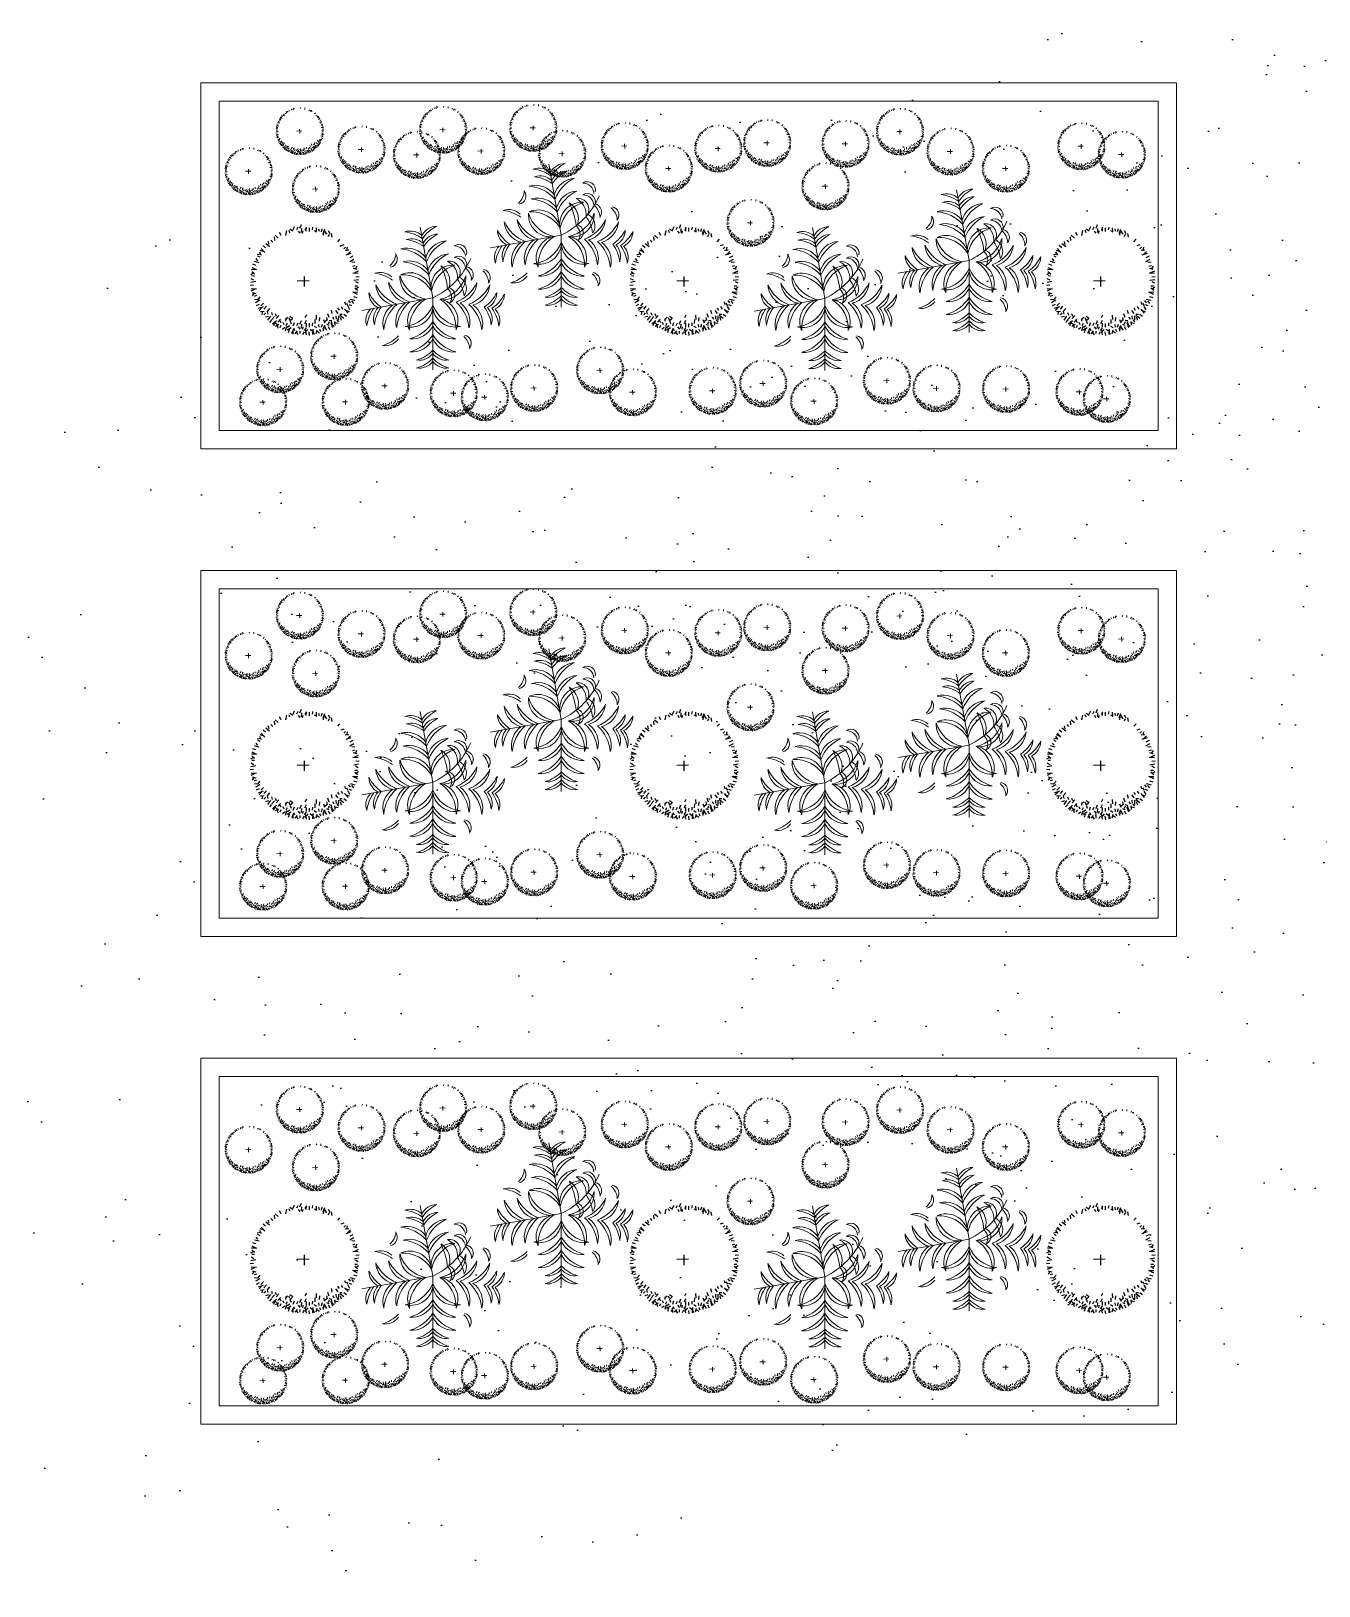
# Model space of a CAD drawing. Header units: millimetres. Extents: x 216896 to 446004, y 63591 to 243769.
# Drawn here: x 377461 to 388022, y 121816 to 134568 of the extents above; entities that cross this region are included whole.
import ezdxf

# ---------------------------------------------------------------- set-up
doc = ezdxf.new("R2010")
doc.units = ezdxf.units.MM
doc.layers.add('green', color=7, linetype='Continuous', true_color=0x45e718)
doc.layers.add('trees', color=7, linetype='Continuous', true_color=0x547000)
doc.layers.add('line pedestr', color=7, linetype='Continuous', lineweight=5, true_color=0x1c1c1c)
doc.layers.add('trees 2', color=7, linetype='Continuous', lineweight=5, true_color=0x91c200)
doc.layers.add('trees 1', color=84, linetype='Continuous', lineweight=5)

# ---------------------------------------------------------------- blocks, each defined once
blk = doc.blocks.new('arbor2')
at = {"color": 0}
for p, q in [((-0.201, 0.363), (-0.202, 0.388)), ((-0.168, 0.375), (-0.178, 0.394)), ((-0.146, 0.414), (-0.151, 0.384)), ((-0.134, 0.423), (-0.115, 0.394)), ((-0.086, 0.409), (-0.092, 0.437)), ((-0.034, 0.436), (-0.053, 0.401)), ((-0.011, 0.412), (-0.013, 0.433)), ((-0.003, 0.444), (0.017, 0.422)), ((0.035, 0.449), (0.017, 0.426)), ((0.062, 0.439), (0.046, 0.421)), ((0.057, 0.408), (0.066, 0.388)), ((0.093, 0.45), (0.074, 0.424)), ((0.088, 0.422), (0.079, 0.391)), ((0.094, 0.399), (0.085, 0.38)), ((0.116, 0.401), (0.133, 0.419)), ((0.128, 0.421), (0.119, 0.39)), ((0.151, 0.41), (0.143, 0.382)), ((0.18, 0.409), (0.171, 0.388)), ((0.206, 0.396), (0.199, 0.362)), ((0.224, 0.383), (0.222, 0.362)), ((-0.319, 0.239), (-0.354, 0.259)), ((-0.325, 0.257), (-0.335, 0.279)), ((-0.316, 0.309), (-0.287, 0.308)), ((-0.299, 0.281), (-0.315, 0.294)), ((-0.293, 0.325), (-0.286, 0.295)), ((-0.286, 0.339), (-0.258, 0.319)), ((-0.253, 0.308), (-0.272, 0.347)), ((-0.236, 0.344), (-0.252, 0.367)), ((-0.202, 0.344), (-0.227, 0.376)), ((0.186, 0.379), (0.202, 0.363)), ((0.251, 0.376), (0.238, 0.353)), ((0.269, 0.364), (0.247, 0.334)), ((0.256, 0.344), (0.247, 0.321)), ((0.264, 0.361), (0.276, 0.322)), ((0.285, 0.301), (0.298, 0.317)), ((0.296, 0.348), (0.302, 0.321)), ((0.314, 0.318), (0.312, 0.289)), ((-0.398, 0.112), (-0.417, 0.129)), ((-0.41, 0.164), (-0.383, 0.173)), ((-0.384, 0.144), (-0.404, 0.15)), ((-0.395, 0.187), (-0.378, 0.162)), ((-0.394, 0.202), (-0.36, 0.195)), ((-0.352, 0.187), (-0.385, 0.215)), ((-0.35, 0.226), (-0.373, 0.241)), ((0.348, 0.238), (0.371, 0.254)), ((0.367, 0.203), (0.392, 0.204)), ((0.38, 0.17), (0.398, 0.18)), ((0.418, 0.148), (0.388, 0.153)), ((0.428, 0.136), (0.398, 0.118)), ((0.412, 0.175), (0.399, 0.148)), ((-0.442, -0.007), (-0.42, 0.012)), ((-0.441, 0.035), (-0.407, 0.041)), ((-0.397, 0.036), (-0.438, 0.051)), ((-0.41, 0.074), (-0.437, 0.079)), ((-0.437, 0.02), (-0.411, 0.004)), ((-0.386, 0.098), (-0.426, 0.102)), ((0.039, -0.009), (-0.056, 0.013)), ((0.01, 0.036), (-0.012, -0.045)), ((0.387, 0.117), (0.431, 0.12)), ((0.401, 0.057), (0.44, 0.068)), ((0.413, 0.088), (0.441, 0.094)), ((0.416, 0.013), (0.437, 0.015)), ((0.417, 0.049), (0.441, 0.04)), ((0.448, 0.005), (0.427, -0.015)), ((-0.411, -0.051), (-0.434, -0.042)), ((-0.407, -0.09), (-0.434, -0.096)), ((-0.394, -0.059), (-0.433, -0.07)), ((-0.41, -0.015), (-0.431, -0.017)), ((-0.38, -0.119), (-0.424, -0.122)), ((-0.421, -0.138), (-0.392, -0.12)), ((-0.385, -0.032), (-0.412, -0.05)), ((-0.37, -0.089), (-0.397, -0.106)), ((-0.353, -0.121), (-0.38, -0.139)), ((0.393, -0.1), (0.433, -0.104)), ((0.403, -0.039), (0.444, -0.053)), ((0.405, -0.114), (0.423, -0.131)), ((0.448, -0.037), (0.414, -0.043)), ((0.416, -0.076), (0.444, -0.081)), ((0.443, -0.022), (0.417, -0.006)), ((-0.412, -0.15), (-0.381, -0.155)), ((-0.406, -0.177), (-0.393, -0.151)), ((-0.373, -0.172), (-0.391, -0.182)), ((-0.36, -0.205), (-0.385, -0.206)), ((-0.342, -0.207), (-0.374, -0.232)), ((-0.342, -0.24), (-0.365, -0.256)), ((-0.333, -0.145), (-0.36, -0.163)), ((-0.36, -0.163), (-0.359, -0.185)), ((-0.312, -0.219), (-0.339, -0.237)), ((-0.328, -0.181), (-0.326, -0.203)), ((-0.275, -0.22), (-0.302, -0.237)), ((-0.299, -0.198), (-0.297, -0.22)), ((-0.269, -0.252), (-0.296, -0.27)), ((-0.209, -0.253), (-0.236, -0.27)), ((-0.188, -0.248), (-0.169, -0.27)), ((0.275, -0.252), (0.276, -0.274)), ((0.309, -0.248), (0.316, -0.271)), ((0.325, -0.241), (0.36, -0.261)), ((0.356, -0.228), (0.38, -0.243)), ((0.358, -0.189), (0.391, -0.218)), ((0.4, -0.204), (0.367, -0.197)), ((0.402, -0.189), (0.384, -0.164)), ((0.417, -0.166), (0.389, -0.176)), ((0.39, -0.146), (0.41, -0.152)), ((-0.306, -0.257), (-0.345, -0.276)), ((-0.336, -0.29), (-0.317, -0.262)), ((-0.323, -0.297), (-0.293, -0.29)), ((-0.319, -0.269), (-0.301, -0.298)), ((-0.307, -0.32), (-0.306, -0.291)), ((-0.279, -0.303), (-0.292, -0.319)), ((-0.271, -0.283), (-0.278, -0.256)), ((-0.254, -0.329), (-0.277, -0.339)), ((-0.258, -0.28), (-0.256, -0.302)), ((-0.237, -0.323), (-0.257, -0.358)), ((-0.226, -0.301), (-0.241, -0.316)), ((-0.204, -0.344), (-0.24, -0.353)), ((-0.224, -0.354), (-0.239, -0.378)), ((-0.21, -0.324), (-0.234, -0.333)), ((-0.232, -0.28), (-0.223, -0.256)), ((-0.184, -0.356), (-0.213, -0.389)), ((-0.174, -0.275), (-0.2, -0.289)), ((-0.2, -0.398), (-0.192, -0.364)), ((-0.197, -0.28), (-0.199, -0.26)), ((-0.197, -0.29), (-0.195, -0.312)), ((-0.187, -0.352), (-0.182, -0.372)), ((-0.169, -0.31), (-0.186, -0.334)), ((-0.185, -0.4), (-0.16, -0.382)), ((-0.142, -0.321), (-0.158, -0.338)), ((-0.146, -0.351), (-0.137, -0.372)), ((-0.11, -0.309), (-0.13, -0.335)), ((-0.115, -0.337), (-0.125, -0.368)), ((-0.109, -0.36), (-0.118, -0.379)), ((-0.086, -0.376), (-0.106, -0.393)), ((-0.07, -0.318), (-0.089, -0.34)), ((-0.075, -0.339), (-0.084, -0.369)), ((-0.07, -0.292), (-0.053, -0.274)), ((-0.052, -0.349), (-0.061, -0.377)), ((-0.024, -0.35), (-0.032, -0.372)), ((-0.017, -0.38), (-0.002, -0.396)), ((0.002, -0.328), (-0.007, -0.359)), ((0.021, -0.297), (0.013, -0.33)), ((0.021, -0.376), (0.018, -0.397)), ((0.043, -0.322), (0.032, -0.35)), ((0.07, -0.346), (0.072, -0.375)), ((0.075, -0.366), (0.098, -0.355)), ((0.097, -0.337), (0.097, -0.36)), ((0.1, -0.391), (0.113, -0.375)), ((0.114, -0.308), (0.116, -0.34)), ((0.114, -0.363), (0.134, -0.373)), ((0.128, -0.375), (0.126, -0.404)), ((0.148, -0.346), (0.153, -0.367)), ((0.151, -0.288), (0.15, -0.318)), ((0.176, -0.344), (0.171, -0.37)), ((0.174, -0.377), (0.184, -0.396)), ((0.184, -0.301), (0.196, -0.328)), ((0.196, -0.349), (0.186, -0.384)), ((0.207, -0.283), (0.214, -0.306)), ((0.208, -0.365), (0.208, -0.39)), ((0.209, -0.346), (0.234, -0.378)), ((0.211, -0.338), (0.231, -0.343)), ((0.237, -0.282), (0.244, -0.304)), ((0.242, -0.346), (0.259, -0.369)), ((0.259, -0.31), (0.279, -0.349)), ((0.292, -0.341), (0.264, -0.321)), ((0.286, -0.267), (0.293, -0.289)), ((0.3, -0.327), (0.293, -0.297)), ((0.305, -0.283), (0.322, -0.296)), ((0.331, -0.259), (0.341, -0.282)), ((-0.162, -0.415), (-0.171, -0.387)), ((-0.142, -0.388), (-0.148, -0.408)), ((-0.109, -0.403), (-0.127, -0.421)), ((-0.074, -0.393), (-0.105, -0.414)), ((-0.096, -0.391), (-0.1, -0.431)), ((-0.072, -0.414), (-0.076, -0.442)), ((-0.056, -0.395), (-0.043, -0.412)), ((-0.034, -0.401), (-0.048, -0.442)), ((-0.033, -0.446), (-0.038, -0.412)), ((-0.018, -0.441), (-0.002, -0.415)), ((0.009, -0.446), (-0.01, -0.424)), ((0.017, -0.414), (0.02, -0.435)), ((0.048, -0.383), (0.034, -0.406)), ((0.065, -0.395), (0.043, -0.425)), ((0.053, -0.415), (0.044, -0.439)), ((0.061, -0.399), (0.072, -0.437)), ((0.083, -0.39), (0.1, -0.402)), ((0.092, -0.411), (0.098, -0.439)), ((0.122, -0.385), (0.124, -0.428)), ((0.14, -0.425), (0.122, -0.396)), ((0.152, -0.416), (0.157, -0.386)), ((0.179, -0.41), (0.153, -0.397))]:
    blk.add_line(p, q, dxfattribs=at)
blk = doc.blocks.new('arber')
at = {"layer": 'trees 2'}
for p, q in [((-0.135, 0.135), (-0.122, 0.135)), ((-0.128, 0.123), (-0.135, 0.129)), ((-0.125, 0.142), (-0.122, 0.129)), ((-0.122, 0.148), (-0.11, 0.139)), ((-0.107, 0.135), (-0.116, 0.152)), ((-0.1, 0.15), (-0.107, 0.161)), ((-0.085, 0.151), (-0.096, 0.164)), ((-0.085, 0.159), (-0.085, 0.17)), ((-0.07, 0.164), (-0.074, 0.172)), ((-0.06, 0.181), (-0.062, 0.168)), ((-0.055, 0.185), (-0.047, 0.173)), ((-0.034, 0.179), (-0.037, 0.191)), ((-0.017, 0.181), (-0.013, 0.191)), ((-0.001, 0.18), (-0.002, 0.19)), ((0.003, 0.195), (0.011, 0.185)), ((0.055, 0.175), (0.062, 0.183)), ((0.095, 0.173), (0.091, 0.159)), ((0.119, 0.143), (0.129, 0.147)), ((0.129, 0.132), (0.135, 0.139)), ((0.142, 0.139), (0.141, 0.126)), ((-0.191, -0.004), (-0.181, 0.005)), ((-0.19, 0.014), (-0.175, 0.017)), ((-0.176, 0.032), (-0.189, 0.034)), ((-0.171, 0.015), (-0.189, 0.021)), ((-0.188, 0.008), (-0.177, 0.001)), ((-0.166, 0.042), (-0.184, 0.044)), ((-0.171, 0.048), (-0.179, 0.056)), ((-0.177, 0.071), (-0.165, 0.075)), ((-0.165, 0.062), (-0.174, 0.065)), ((-0.17, 0.081), (-0.162, 0.07)), ((-0.169, 0.088), (-0.155, 0.085)), ((-0.151, 0.081), (-0.165, 0.094)), ((-0.15, 0.099), (-0.161, 0.105)), ((-0.136, 0.104), (-0.152, 0.113)), ((-0.139, 0.112), (-0.144, 0.122)), ((0.021, -0.005), (-0.021, 0.005)), ((0.008, 0.015), (-0.001, -0.021)), ((0.157, 0.104), (0.167, 0.111)), ((0.165, 0.089), (0.176, 0.089)), ((0.171, 0.074), (0.179, 0.078)), ((0.188, 0.064), (0.174, 0.066)), ((0.174, 0.051), (0.193, 0.052)), ((0.192, 0.059), (0.179, 0.051)), ((0.185, 0.076), (0.18, 0.064)), ((0.18, 0.024), (0.197, 0.029)), ((0.186, 0.038), (0.198, 0.04)), ((0.187, 0.021), (0.198, 0.017)), ((0.187, 0.005), (0.196, 0.006)), ((0.201, 0.001), (0.192, -0.007)), ((-0.177, -0.023), (-0.187, -0.019)), ((-0.17, -0.027), (-0.187, -0.032)), ((-0.175, -0.041), (-0.187, -0.043)), ((-0.177, -0.008), (-0.186, -0.009)), ((-0.164, -0.053), (-0.183, -0.055)), ((-0.181, -0.062), (-0.169, -0.054)), ((-0.165, -0.015), (-0.177, -0.023)), ((-0.177, -0.067), (-0.164, -0.069)), ((-0.175, -0.079), (-0.169, -0.067)), ((-0.159, -0.04), (-0.171, -0.048)), ((-0.16, -0.077), (-0.168, -0.081)), ((-0.155, -0.091), (-0.166, -0.092)), ((-0.151, -0.054), (-0.163, -0.062)), ((-0.147, -0.092), (-0.161, -0.103)), ((-0.147, -0.107), (-0.157, -0.114)), ((-0.143, -0.065), (-0.155, -0.073)), ((-0.155, -0.073), (-0.154, -0.082)), ((-0.131, -0.114), (-0.148, -0.123)), ((-0.133, -0.097), (-0.145, -0.105)), ((-0.144, -0.129), (-0.135, -0.116)), ((-0.14, -0.08), (-0.14, -0.09)), ((-0.117, -0.098), (-0.129, -0.105)), ((-0.128, -0.088), (-0.127, -0.098)), ((-0.114, -0.112), (-0.126, -0.12)), ((-0.109, -0.124), (-0.109, -0.134)), ((-0.088, -0.112), (-0.1, -0.12)), ((-0.073, -0.122), (-0.084, -0.128)), ((0.095, -0.125), (0.098, -0.135)), ((0.108, -0.125), (0.111, -0.135)), ((0.125, -0.112), (0.125, -0.122)), ((0.13, -0.118), (0.133, -0.128)), ((0.138, -0.126), (0.145, -0.131)), ((0.14, -0.11), (0.143, -0.12)), ((0.147, -0.107), (0.162, -0.116)), ((0.15, -0.115), (0.154, -0.125)), ((0.161, -0.084), (0.176, -0.097)), ((0.161, -0.101), (0.171, -0.108)), ((0.18, -0.091), (0.165, -0.087)), ((0.181, -0.084), (0.173, -0.073)), ((0.187, -0.074), (0.175, -0.078)), ((0.176, -0.065), (0.184, -0.068)), ((0.177, -0.045), (0.194, -0.047)), ((0.181, -0.018), (0.199, -0.024)), ((0.182, -0.051), (0.19, -0.058)), ((0.201, -0.017), (0.186, -0.02)), ((0.187, -0.034), (0.199, -0.036)), ((0.199, -0.011), (0.188, -0.004)), ((-0.138, -0.132), (-0.125, -0.129)), ((-0.131, -0.142), (-0.131, -0.129)), ((-0.119, -0.134), (-0.125, -0.141)), ((-0.108, -0.146), (-0.118, -0.15)), ((-0.1, -0.143), (-0.109, -0.159)), ((-0.096, -0.133), (-0.102, -0.14)), ((-0.086, -0.152), (-0.102, -0.156)), ((-0.095, -0.157), (-0.101, -0.167)), ((-0.088, -0.144), (-0.099, -0.147)), ((-0.077, -0.158), (-0.09, -0.172)), ((-0.084, -0.176), (-0.081, -0.161)), ((-0.083, -0.129), (-0.082, -0.138)), ((-0.079, -0.156), (-0.076, -0.165)), ((-0.07, -0.137), (-0.078, -0.148)), ((-0.077, -0.177), (-0.066, -0.169)), ((-0.067, -0.183), (-0.072, -0.171)), ((-0.059, -0.142), (-0.065, -0.15)), ((-0.059, -0.172), (-0.061, -0.181)), ((-0.06, -0.156), (-0.056, -0.164)), ((-0.045, -0.137), (-0.053, -0.148)), ((-0.044, -0.178), (-0.052, -0.186)), ((-0.047, -0.149), (-0.051, -0.163)), ((-0.044, -0.159), (-0.048, -0.168)), ((-0.034, -0.166), (-0.043, -0.174)), ((-0.029, -0.174), (-0.042, -0.183)), ((-0.038, -0.173), (-0.04, -0.19)), ((-0.027, -0.141), (-0.035, -0.151)), ((-0.029, -0.15), (-0.033, -0.163)), ((-0.028, -0.183), (-0.03, -0.195)), ((-0.019, -0.155), (-0.023, -0.167)), ((-0.021, -0.175), (-0.015, -0.182)), ((-0.011, -0.177), (-0.017, -0.195)), ((-0.011, -0.197), (-0.013, -0.182)), ((-0.007, -0.155), (-0.01, -0.164)), ((-0.004, -0.168), (0.003, -0.175)), ((-0.004, -0.195), (0.003, -0.184)), ((0.008, -0.197), (-0.001, -0.188)), ((0.005, -0.145), (0.001, -0.159)), ((0.011, -0.183), (0.012, -0.192)), ((0.013, -0.166), (0.012, -0.175)), ((0.023, -0.143), (0.018, -0.155)), ((0.025, -0.169), (0.019, -0.179)), ((0.032, -0.175), (0.023, -0.188)), ((0.027, -0.184), (0.023, -0.194)), ((0.031, -0.176), (0.036, -0.193)), ((0.035, -0.153), (0.035, -0.166)), ((0.04, -0.172), (0.048, -0.178)), ((0.044, -0.182), (0.047, -0.194)), ((0.047, -0.149), (0.046, -0.159)), ((0.054, -0.136), (0.055, -0.15)), ((0.054, -0.161), (0.063, -0.165)), ((0.057, -0.17), (0.059, -0.189)), ((0.066, -0.188), (0.057, -0.175)), ((0.069, -0.153), (0.071, -0.162)), ((0.07, -0.128), (0.07, -0.141)), ((0.071, -0.184), (0.073, -0.171)), ((0.083, -0.181), (0.071, -0.176)), ((0.081, -0.152), (0.079, -0.164)), ((0.081, -0.167), (0.085, -0.175)), ((0.085, -0.133), (0.09, -0.145)), ((0.09, -0.154), (0.086, -0.17)), ((0.095, -0.161), (0.096, -0.172)), ((0.096, -0.153), (0.107, -0.167)), ((0.097, -0.15), (0.106, -0.152)), ((0.111, -0.153), (0.118, -0.163)), ((0.118, -0.137), (0.126, -0.155)), ((0.132, -0.151), (0.12, -0.142)), ((0.136, -0.145), (0.133, -0.132)), ((0.146, -0.138), (0.133, -0.137))]:
    blk.add_line(p, q, dxfattribs=at)
blk = doc.blocks.new('plant22')
at = {"layer": 'trees 1'}
for p in [(0.051, 0.588), (-0.588, 0.051), (-0.153, -0.57)]:
    blk.add_line(p, (0, 0), dxfattribs=at)
for centre, radius, start, end in [((-0.201, 0.234), 0.307, 39.0763, 68.3794), ((-0.077, 0.383), 0.136, 31.29, 94.6243), ((-0.071, 0.447), 0.136, 31.29, 94.6243), ((-0.195, 0.298), 0.307, 39.0763, 68.3794), ((0.244, 0.259), 0.307, 101.6207, 130.9237), ((0.148, 0.428), 0.136, 75.3757, 138.7101), ((-0.338, 0.478), 0.148, 296.7894, 340.382), ((-0.264, 0.402), 0.0679, 266.2525, 25.258), ((-0.257, 0.159), 0.316, 26.3712, 70.0366), ((-0.148, 0.268), 0.189, 20.2489, 90.3937), ((0.281, 0.112), 0.316, 99.9635, 143.6288), ((0.192, 0.238), 0.189, 79.6063, 149.7511), ((0.238, 0.195), 0.307, 101.6207, 130.9237), ((0.142, 0.364), 0.136, 75.3757, 138.7101), ((-0.397, 0.183), 0.136, 31.29, 94.6243), ((-0.521, 0.034), 0.307, 39.0763, 68.3794), ((-0.157, 0.161), 0.189, 20.2489, 90.3937), ((-0.266, 0.052), 0.316, 26.3712, 70.0366), ((0.271, 0.005), 0.316, 99.9635, 143.6288), ((0.183, 0.131), 0.189, 79.6063, 149.7511), ((0.098, 0.148), 0.147, 338.7537, 49.0971), ((0.185, 0.17), 0.0904, 303.8744, 83.9763), ((0.276, 0.211), 0.0673, 332.0578, 107.8533), ((0.229, 0.184), 0.0945, 350.1845, 73.654), ((0.301, 0.304), 0.0673, 332.0578, 107.8533), ((0.254, 0.277), 0.0945, 350.1845, 73.654), ((-0.364, 0.142), 0.136, 165.3757, 228.7101), ((-0.195, 0.238), 0.307, 191.6207, 220.9237), ((-0.238, 0.192), 0.189, 169.6063, 239.7511), ((-0.112, 0.281), 0.316, 189.9635, 233.6288), ((-0.131, 0.183), 0.189, 169.6063, 239.7511), ((-0.005, 0.271), 0.316, 189.9635, 233.6288), ((-0.039, 0.186), 0.184, 161.3654, 261.5741), ((0.065, 0.254), 0.278, 181.8122, 243.3336), ((-0.177, 0.071), 0.184, 358.426, 98.6346), ((-0.261, -0.02), 0.278, 16.6665, 78.1878), ((-0.116, 0.627), 0.637, 280.4772, 321.6585), ((0.186, 0.039), 0.184, 71.3654, 171.5741), ((0.254, -0.065), 0.278, 91.8122, 153.3336), ((0.022, 0.132), 0.153, 326.4477, 44.3673), ((-0.354, 0.125), 0.498, 350.4008, 13.1391), ((0.2, 0.087), 0.148, 349.618, 33.2107), ((0.303, 0.115), 0.0679, 304.742, 63.7476), ((-0.446, -0.071), 0.136, 121.29, 184.6243), ((-0.296, -0.195), 0.307, 129.0763, 158.3794), ((-0.383, -0.077), 0.136, 121.29, 184.6243), ((-0.234, -0.201), 0.307, 129.0763, 158.3794), ((-0.268, -0.148), 0.189, 110.2489, 180.3937), ((-0.159, -0.257), 0.316, 116.3712, 160.0366), ((-0.161, -0.157), 0.189, 110.2489, 180.3937), ((-0.052, -0.266), 0.316, 116.3712, 160.0366), ((-0.071, -0.177), 0.184, 88.426, 188.6346), ((0.02, -0.261), 0.278, 106.6665, 168.1878), ((0.071, 0.252), 0.278, 266.6665, 328.1878), ((0.127, 0.142), 0.184, 248.426, 348.6346), ((0.115, -0.008), 0.0664, 279.2258, 60.1279), ((0.061, -0.009), 0.0921, 315.4398, 33.6694), ((0.14, 0.232), 0.316, 276.3712, 320.0366), ((0.205, 0.093), 0.189, 270.2489, 340.3937), ((-0.04, -0.01), 0.295, 352.5759, 20.8942), ((0.187, 0.03), 0.103, 309.9866, 49.4034), ((0.33, 0.029), 0.148, 349.618, 33.2107), ((0.433, 0.057), 0.0679, 304.742, 63.7476), ((-0.239, 0.108), 0.278, 261.8122, 323.3336), ((-0.19, -0.006), 0.184, 241.3654, 341.5741), ((0.162, -0.1), 0.184, 168.426, 268.6346), ((0.261, -0.026), 0.278, 186.6665, 248.1878), ((-0.148, -0.216), 0.278, 341.8122, 43.3336), ((-0.027, -0.188), 0.184, 321.3654, 61.5741), ((-0.088, -0.257), 0.316, 349.9635, 33.6288), ((0.061, -0.217), 0.189, 329.6063, 39.7511), ((0.238, 0.187), 0.316, 276.3712, 320.0366), ((0.009, -0.302), 0.316, 349.9635, 33.6288), ((0.302, 0.047), 0.189, 270.2489, 340.3937), ((0.288, 0.109), 0.307, 289.0763, 318.3794), ((0.386, -0.059), 0.136, 281.29, 344.6243), ((0.346, 0.082), 0.307, 289.0763, 318.3794), ((0.444, -0.086), 0.136, 281.29, 344.6243), ((-0.509, 0.037), 0.307, 271.6207, 300.9237), ((-0.444, -0.146), 0.136, 245.3757, 308.7101), ((-0.268, 0.042), 0.316, 269.9635, 313.6288), ((-0.203, -0.098), 0.189, 249.6063, 319.7511), ((0.127, -0.186), 0.189, 190.2489, 260.3937), ((0.253, -0.098), 0.316, 196.3712, 240.0366), ((0.158, -0.262), 0.189, 329.6063, 39.7511), ((0.102, -0.291), 0.307, 351.6207, 20.9237), ((0.293, -0.258), 0.136, 325.3757, 28.7101), ((0.16, -0.318), 0.307, 351.6207, 20.9237), ((0.351, -0.285), 0.136, 325.3757, 28.7101), ((-0.296, -0.062), 0.316, 269.9635, 313.6288), ((-0.231, -0.201), 0.189, 249.6063, 319.7511), ((0.099, -0.29), 0.189, 190.2489, 260.3937), ((0.225, -0.202), 0.316, 196.3712, 240.0366), ((0.04, -0.452), 0.148, 349.618, 33.2107), ((0.143, -0.424), 0.0679, 304.742, 63.7476), ((-0.285, -0.214), 0.307, 271.6207, 300.9237), ((-0.22, -0.396), 0.136, 245.3757, 308.7101), ((-0.268, -0.151), 0.307, 271.6207, 300.9237), ((-0.203, -0.333), 0.136, 245.3757, 308.7101), ((-0.008, -0.453), 0.136, 201.29, 264.6243), ((0.14, -0.328), 0.307, 209.0763, 238.3794), ((0.009, -0.39), 0.136, 201.29, 264.6243), ((0.157, -0.265), 0.307, 209.0763, 238.3794)]:
    blk.add_arc(centre, radius, start, end, dxfattribs=at)

msp = doc.modelspace()

# ---------------------------------------------------------------- hatches: boundary and pattern name
at = {"layer": 'trees'}
h = msp.add_hatch(dxfattribs=at)
h.set_pattern_fill('AR-SAND', color=256, scale=800, angle=-13.3582, style=0)
h.set_pattern_definition([(24.1418192, (-254361296.3, 15354406.2), (307.104099, 1511.3975627), [0, -1216, 0, -1360, 0, -1300]), (354.1418192, (-254361296.3, 15354406.2), (1899.13399, 1869.525503), [0, -656, 0, -1096, 0, -420]), (314.1418192, (-254362253.6, 15354633.5), (2424.956389, -571.182904), [0, -400, 0, -1440, 0, -1880]), (304.1418192, (-254362253.6, 15354633.5), (2502.057127, 127.520706), [0, -200, 0, -944, 0, -1080])])
edge = h.paths.add_edge_path()
edge.add_arc((392471, 131627), 5790, -13.3582, 346.6418)
h = msp.add_hatch(dxfattribs=at)
h.set_pattern_fill('AR-SAND', color=256, scale=800, angle=-13.3582, style=0)
h.set_pattern_definition([(24.1418192, (-254365702.9, 15352080.1), (307.104099, 1511.3975627), [0, -1216, 0, -1360, 0, -1300]), (354.1418192, (-254365702.9, 15352080), (1899.13399, 1869.525503), [0, -656, 0, -1096, 0, -420]), (314.1418192, (-254366660.3, 15352307.4), (2424.956389, -571.182904), [0, -400, 0, -1440, 0, -1880]), (304.1418192, (-254366660.3, 15352307.4), (2502.057127, 127.520706), [0, -200, 0, -944, 0, -1080])])
edge = h.paths.add_edge_path()
edge.add_arc((388064, 129301), 5790, -13.3582, 346.6418)
h = msp.add_hatch(dxfattribs=at)
h.set_pattern_fill('AR-SAND', color=256, scale=800, angle=-13.3582, style=0)
h.set_pattern_definition([(24.1418192, (-254368993.2, 15351418), (307.104099, 1511.3975627), [0, -1216, 0, -1360, 0, -1300]), (354.1418192, (-254368993.2, 15351418), (1899.13399, 1869.525503), [0, -656, 0, -1096, 0, -420]), (314.1418192, (-254369950.6, 15351645.4), (2424.956389, -571.182904), [0, -400, 0, -1440, 0, -1880]), (304.1418192, (-254369950.6, 15351645.4), (2502.057127, 127.520706), [0, -200, 0, -944, 0, -1080])])
edge = h.paths.add_edge_path()
edge.add_arc((384774, 128639), 5790, -13.3582, 346.6418)
h = msp.add_hatch(dxfattribs=at)
h.set_pattern_fill('AR-SAND', color=256, scale=800, angle=-13.3582, style=0)
h.set_pattern_definition([(24.1418192, (-254373019.8, 15350386.1), (307.104099, 1511.3975627), [0, -1216, 0, -1360, 0, -1300]), (354.1418192, (-254373019.8, 15350386), (1899.13399, 1869.525503), [0, -656, 0, -1096, 0, -420]), (314.1418192, (-254373977.2, 15350613.4), (2424.956389, -571.182904), [0, -400, 0, -1440, 0, -1880]), (304.1418192, (-254373977.2, 15350613.4), (2502.057127, 127.520706), [0, -200, 0, -944, 0, -1080])])
edge = h.paths.add_edge_path()
edge.add_arc((380747, 127607), 5790, -13.3582, 346.6418)

# ---------------------------------------------------------------- linework, layer by layer
at = {"layer": 'line pedestr'}
for p, q in [((378853, 134143), (378853, 131143)), ((386853, 134143), (378853, 134143)), ((386853, 134143), (386853, 131143)), ((379003, 133993), (379003, 131293)), ((386703, 133993), (379003, 133993)), ((386703, 133993), (386703, 131293)), ((386703, 131293), (379003, 131293)), ((386853, 131143), (378853, 131143)), ((378853, 130143), (378853, 127143)), ((386853, 130143), (378853, 130143)), ((386853, 130143), (386853, 127143)), ((379003, 129993), (379003, 127293)), ((386703, 129993), (379003, 129993)), ((386703, 129993), (386703, 127293)), ((386703, 127293), (379003, 127293)), ((386853, 127143), (378853, 127143)), ((378853, 126143), (378853, 123143)), ((386853, 126143), (378853, 126143)), ((386853, 126143), (386853, 123143)), ((379003, 125993), (379003, 123293)), ((386703, 125993), (379003, 125993)), ((386703, 125993), (386703, 123293)), ((386703, 123293), (379003, 123293)), ((386853, 123143), (378853, 123143))]:
    msp.add_line(p, q, dxfattribs=at)

# ---------------------------------------------------------------- block references
at = {"layer": 'green', "xscale": 1000, "yscale": 1000, "zscale": 1000, "rotation": 14.99999999998732}
for name, p in [('arber', (379659, 133748)), ('arber', (380834, 133759)), ('arber', (381574, 133775)), ('arber', (384581, 133744)), ('arber', (380165, 133597)), ('arber', (380619, 133553)), ('arber', (381147, 133584)), ('arber', (381811, 133563)), ('arber', (382324, 133626)), ('arber', (383091, 133605)), ('arber', (383492, 133651)), ('arber', (384135, 133644)), ('arber', (384996, 133581)), ('arber', (386068, 133624)), ('arber', (386400, 133555)), ('arber', (379240, 133419)), ('arber', (382685, 133441)), ('arber', (385449, 133441)), ('plant22', (381809, 132894)), ('arber', (383970, 133296)), ('arber', (379790, 133273)), ('plant22', (385153, 132685)), ('arber', (383356, 132996)), ('arbor2', (379701, 132519)), ('plant22', (380755, 132379)), ('arbor2', (382813, 132519)), ('plant22', (383971, 132375)), ('arbor2', (386230, 132519)), ('arber', (379941, 131901)), ('arber', (379498, 131794)), ('arber', (382122, 131786)), ('arber', (380358, 131659)), ('arber', (381581, 131641)), ('arber', (383459, 131678)), ('arber', (384474, 131701)), ('arber', (384881, 131638)), ('arber', (385451, 131633)), ('arber', (379358, 131525)), ('arber', (380035, 131527)), ('arber', (380921, 131598)), ('arber', (381176, 131566)), ('arber', (382390, 131607)), ('arber', (383045, 131618)), ('arber', (383877, 131532)), ('arber', (386053, 131609)), ('arber', (386277, 131552)), ('arber', (379659, 129775)), ('arber', (380834, 129786)), ('arber', (381574, 129803)), ('arber', (384581, 129771)), ('arber', (380165, 129624)), ('arber', (380619, 129580)), ('arber', (381147, 129611)), ('arber', (381811, 129590)), ('arber', (382324, 129653)), ('arber', (383091, 129633)), ('arber', (383492, 129678)), ('arber', (384135, 129671)), ('arber', (384996, 129609)), ('arber', (386068, 129651)), ('arber', (386400, 129582)), ('arber', (382685, 129468)), ('arber', (385449, 129468)), ('arber', (379240, 129446)), ('plant22', (381809, 128921)), ('arber', (379790, 129300)), ('arber', (383970, 129323)), ('plant22', (385153, 128712)), ('arber', (383356, 129023)), ('arbor2', (379701, 128546)), ('plant22', (380755, 128406)), ('arbor2', (382813, 128546)), ('plant22', (383971, 128403)), ('arbor2', (386230, 128546)), ('arber', (379941, 127928)), ('arber', (379498, 127821)), ('arber', (382122, 127813)), ('arber', (380358, 127686)), ('arber', (381581, 127669)), ('arber', (383459, 127705)), ('arber', (384474, 127728)), ('arber', (379358, 127552)), ('arber', (380035, 127554)), ('arber', (380921, 127625)), ('arber', (381176, 127593)), ('arber', (382390, 127634)), ('arber', (383045, 127646)), ('arber', (383877, 127559)), ('arber', (384881, 127665)), ('arber', (385451, 127660)), ('arber', (386053, 127636)), ('arber', (386277, 127579)), ('arber', (379659, 125723)), ('arber', (380834, 125735)), ('arber', (381574, 125751)), ('arber', (383492, 125626)), ('arber', (384581, 125719)), ('arber', (380165, 125573)), ('arber', (380619, 125528)), ('arber', (381147, 125559)), ('arber', (381811, 125538)), ('arber', (382324, 125601)), ('arber', (383091, 125581)), ('arber', (384135, 125620)), ('arber', (384996, 125557)), ('arber', (386068, 125599)), ('arber', (386400, 125531)), ('arber', (379240, 125394)), ('arber', (382685, 125417)), ('arber', (385449, 125416)), ('arber', (379790, 125249)), ('plant22', (381809, 124869)), ('arber', (383970, 125271)), ('plant22', (385153, 124660)), ('arber', (383356, 124971)), ('arbor2', (379701, 124494)), ('plant22', (380755, 124355)), ('arbor2', (382813, 124494)), ('plant22', (383971, 124351)), ('arbor2', (386230, 124494)), ('arber', (379941, 123877)), ('arber', (379498, 123770)), ('arber', (382122, 123762)), ('arber', (380358, 123634)), ('arber', (381581, 123617)), ('arber', (383045, 123594)), ('arber', (383459, 123654)), ('arber', (384474, 123677)), ('arber', (384881, 123613)), ('arber', (385451, 123609)), ('arber', (379358, 123501)), ('arber', (380035, 123503)), ('arber', (380921, 123574)), ('arber', (381176, 123541)), ('arber', (382390, 123582)), ('arber', (383877, 123508)), ('arber', (386053, 123584)), ('arber', (386277, 123528))]:
    msp.add_blockref(name, p, dxfattribs=at)

doc.saveas('drawing.dxf')
